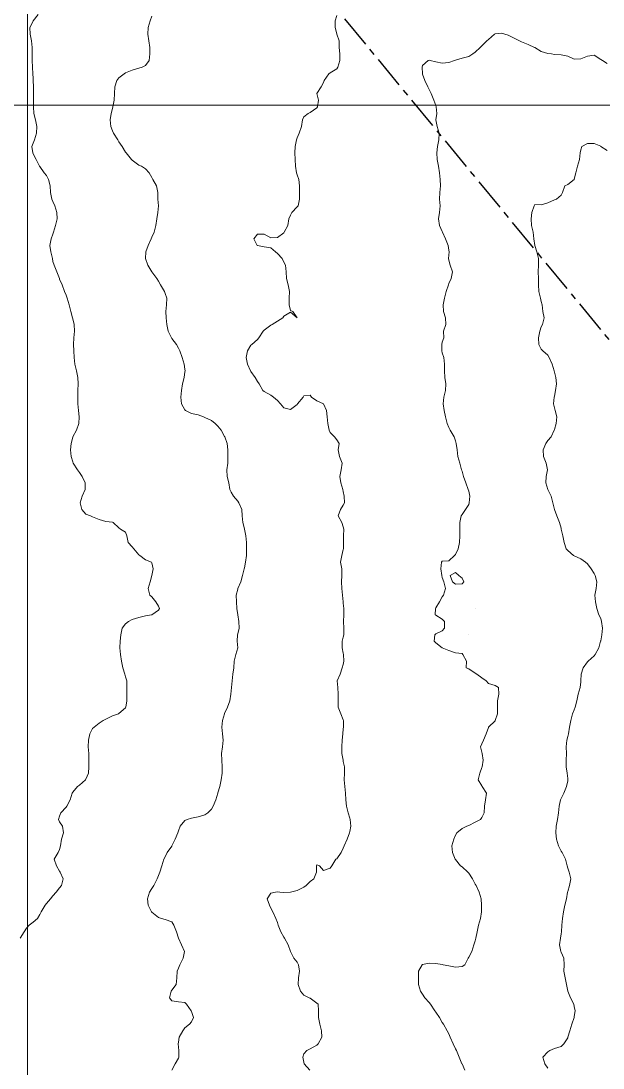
# Model space of a CAD drawing. Header units: centimetres. Extents: x 0 to 642158, y -847 to 649707.
# Drawn here: x 616566.3 to 616610.4, y 621114.4 to 621193.8 of the extents above; entities that cross this region are included whole.
import ezdxf

# ---------------------------------------------------------------- set-up
doc = ezdxf.new("R2010")
doc.units = ezdxf.units.CM
doc.header["$MEASUREMENT"] = 0
doc.linetypes.add('CENTERX2', pattern=[4, 2.5, -0.5, 0.5, -0.5])
doc.layers.add('MEV_grille', color=254, linetype='Continuous', lineweight=9)
doc.layers.add('WAL_topographie 0.5', color=253, linetype='Continuous', lineweight=20)
doc.layers.add('SPW_parcellaire cadastral', color=7, linetype='CENTERX2', lineweight=25, true_color=0xff0542)

# ---------------------------------------------------------------- blocks, each defined once
blk = doc.blocks.new('*U114')
at = {"layer": 'MEV_grille', "transparency": 33554687}
blk.add_lwpolyline([(-1338.461, 0), (1338.461, 0)], dxfattribs=at)
blk = doc.blocks.new('*U115')
at = {"layer": 'MEV_grille', "color": 0, "linetype": 'ByBlock', "lineweight": -2, "transparency": 16777216}
blk.add_blockref('*U114', (0, -1200), dxfattribs=at)
blk = doc.blocks.new('*U112')
at = {"layer": 'MEV_grille', "transparency": 33554687}
blk.add_lwpolyline([(0, 1825.476), (0, -1825.476)], dxfattribs=at)
blk = doc.blocks.new('*U113')
at = {"layer": 'MEV_grille', "color": 0, "linetype": 'ByBlock', "lineweight": -2, "transparency": 16777216}
blk.add_blockref('*U112', (1200, 0), dxfattribs=at)

msp = doc.modelspace()

# ---------------------------------------------------------------- linework, layer by layer
at = {"layer": 'SPW_parcellaire cadastral'}
msp.add_lwpolyline([(616442.43, 621111.761), (616437.847, 621122.116), (616434.615, 621135.251), (616433.853, 621142.999), (616433.853, 621153.54), (616436.012, 621167.382), (616440.584, 621180.591), (616445.44, 621192.074), (616452.269, 621201.165), (616462.301, 621212.722), (616472.461, 621219.326), (616484.653, 621225.422), (616501.164, 621230.248), (616511.959, 621231.01), (616526.056, 621231.01), (616539.01, 621228.978), (616555.139, 621223.263), (616565.001, 621218.53), (616573.467, 621211.757), (616583.204, 621203.184), (616646.44, 621126.439), (616620.686, 621105.289)], dxfattribs=at)
at = {"layer": 'WAL_topographie 0.5'}
for points in [[(616567.617, 621194.25), (616567.261, 621193.75), (616567.25, 621193.725), (616567.006, 621193.25), (616567.031, 621192.75), (616567.118, 621192.25), (616567.177, 621191.75), (616567.183, 621191.25), (616567.176, 621190.75), (616567.2, 621190.25), (616567.235, 621189.75), (616567.25, 621189.417), (616567.257, 621189.25), (616567.264, 621188.75), (616567.264, 621188.25), (616567.27, 621187.75), (616567.269, 621187.25), (616567.3, 621186.75), (616567.423, 621186.25), (616567.539, 621185.75), (616567.5, 621185.25), (616567.346, 621184.75), (616567.25, 621184.5), (616567.156, 621184.25), (616567.218, 621183.75), (616567.25, 621183.683), (616567.474, 621183.25), (616567.738, 621182.75), (616567.75, 621182.734), (616568.085, 621182.25), (616568.25, 621182.051), (616568.421, 621181.75), (616568.545, 621181.25), (616568.552, 621180.75), (616568.655, 621180.25), (616568.75, 621180.076), (616568.894, 621179.75), (616569.053, 621179.25), (616569.055, 621178.75), (616568.939, 621178.25), (616568.795, 621177.75), (616568.75, 621177.597), (616568.61, 621177.25), (616568.521, 621176.75), (616568.597, 621176.25), (616568.711, 621175.75), (616568.75, 621175.533), (616568.838, 621175.25), (616569.032, 621174.75), (616569.235, 621174.25), (616569.25, 621174.197), (616569.435, 621173.75), (616569.628, 621173.25), (616569.75, 621172.969), (616569.835, 621172.75), (616569.975, 621172.25), (616570.095, 621171.75), (616570.238, 621171.25), (616570.25, 621171.194), (616570.35, 621170.75), (616570.381, 621170.25), (616570.321, 621169.75), (616570.306, 621169.25), (616570.342, 621168.75), (616570.367, 621168.25), (616570.407, 621167.75), (616570.529, 621167.25), (616570.639, 621166.75), (616570.653, 621166.25), (616570.634, 621165.75), (616570.623, 621165.25), (616570.637, 621164.75), (616570.682, 621164.25), (616570.725, 621163.75), (616570.703, 621163.25), (616570.528, 621162.75), (616570.263, 621162.25), (616570.25, 621162.206), (616570.136, 621161.75), (616570.089, 621161.25), (616570.131, 621160.75), (616570.25, 621160.341), (616570.282, 621160.25), (616570.616, 621159.75), (616570.75, 621159.533), (616570.964, 621159.25), (616571.19, 621158.75), (616571.181, 621158.25), (616570.97, 621157.75), (616570.811, 621157.25), (616570.944, 621156.75), (616571.25, 621156.383), (616571.603, 621156.25), (616571.75, 621156.19), (616572.25, 621155.982), (616572.75, 621155.841), (616573.25, 621155.788), (616573.312, 621155.75), (616573.75, 621155.361), (616573.861, 621155.25), (616574.25, 621155.016), (616574.343, 621154.75), (616574.45, 621154.25), (616574.75, 621153.897), (616574.864, 621153.75), (616575.25, 621153.314), (616575.328, 621153.25), (616575.75, 621152.929), (616576.219, 621152.75), (616576.25, 621152.708), (616576.354, 621152.25), (616576.25, 621151.75), (616576.25, 621151.75), (616576.116, 621151.25), (616575.968, 621150.75), (616576.101, 621150.25), (616576.25, 621150.116), (616576.533, 621149.75), (616576.75, 621149.412), (616576.824, 621149.25), (616576.75, 621149.101), (616576.25, 621148.761), (616576.204, 621148.75), (616575.75, 621148.675), (616575.25, 621148.562), (616574.75, 621148.407), (616574.468, 621148.25), (616574.25, 621148.069), (616574, 621147.75), (616573.888, 621147.25), (616573.839, 621146.75), (616573.814, 621146.25), (616573.859, 621145.75), (616573.947, 621145.25), (616574.034, 621144.75), (616574.199, 621144.25), (616574.25, 621144.066), (616574.334, 621143.75), (616574.355, 621143.25), (616574.357, 621142.75), (616574.341, 621142.25), (616574.267, 621141.75), (616574.25, 621141.712), (616573.75, 621141.275), (616573.708, 621141.25), (616573.25, 621141.093), (616572.75, 621140.865), (616572.554, 621140.75), (616572.25, 621140.55), (616571.861, 621140.25), (616571.75, 621140.135), (616571.533, 621139.75), (616571.439, 621139.25), (616571.419, 621138.75), (616571.461, 621138.25), (616571.471, 621137.75), (616571.467, 621137.25), (616571.435, 621136.75), (616571.25, 621136.304), (616571.217, 621136.25), (616570.75, 621135.843), (616570.602, 621135.75), (616570.25, 621135.319), (616570.2, 621135.25), (616570.061, 621134.75), (616569.81, 621134.25), (616569.75, 621134.182), (616569.346, 621133.75), (616569.25, 621133.5), (616569.172, 621133.25), (616569.25, 621133.07), (616569.466, 621132.75), (616569.55, 621132.25), (616569.385, 621131.75), (616569.33, 621131.25), (616569.25, 621130.984), (616569.133, 621130.75), (616568.831, 621130.25), (616569.017, 621129.75), (616569.25, 621129.346), (616569.303, 621129.25), (616569.525, 621128.75), (616569.396, 621128.25), (616569.25, 621128.062), (616568.987, 621127.75), (616568.75, 621127.46), (616568.559, 621127.25), (616568.25, 621126.888), (616568.155, 621126.75), (616567.864, 621126.25), (616567.75, 621126.042), (616567.575, 621125.75), (616567.25, 621125.485), (616566.947, 621125.25), (616566.75, 621125.023), (616566.57, 621124.75), (616566.261, 621124.25)], [(616576.25, 621194.114), (616576.11, 621193.75), (616575.955, 621193.25), (616575.945, 621192.75), (616576.024, 621192.25), (616576.083, 621191.75), (616576.078, 621191.25), (616576.041, 621190.75), (616575.75, 621190.371), (616575.515, 621190.25), (616575.25, 621190.167), (616574.75, 621190.015), (616574.25, 621189.816), (616574.146, 621189.75), (616573.75, 621189.448), (616573.586, 621189.25), (616573.431, 621188.75), (616573.414, 621188.25), (616573.389, 621187.75), (616573.293, 621187.25), (616573.25, 621187.119), (616573.159, 621186.75), (616573.076, 621186.25), (616573.137, 621185.75), (616573.25, 621185.439), (616573.335, 621185.25), (616573.653, 621184.75), (616573.75, 621184.59), (616573.992, 621184.25), (616574.25, 621183.803), (616574.283, 621183.75), (616574.712, 621183.25), (616574.75, 621183.212), (616575.25, 621182.825), (616575.456, 621182.75), (616575.75, 621182.55), (616576.038, 621182.25), (616576.25, 621181.883), (616576.324, 621181.75), (616576.603, 621181.25), (616576.696, 621180.75), (616576.706, 621180.25), (616576.736, 621179.75), (616576.703, 621179.25), (616576.629, 621178.75), (616576.547, 621178.25), (616576.405, 621177.75), (616576.25, 621177.375), (616576.196, 621177.25), (616575.95, 621176.75), (616575.781, 621176.25), (616575.761, 621175.75), (616575.933, 621175.25), (616576.25, 621174.75), (616576.25, 621174.75), (616576.612, 621174.25), (616576.75, 621174.026), (616576.901, 621173.75), (616577.198, 621173.25), (616577.25, 621173.114), (616577.369, 621172.75), (616577.354, 621172.25), (616577.295, 621171.75), (616577.319, 621171.25), (616577.373, 621170.75), (616577.473, 621170.25), (616577.726, 621169.75), (616577.75, 621169.7), (616578.103, 621169.25), (616578.25, 621168.95), (616578.35, 621168.75), (616578.544, 621168.25), (616578.679, 621167.75), (616578.75, 621167.361), (616578.762, 621167.25), (616578.75, 621167.159), (616578.686, 621166.75), (616578.561, 621166.25), (616578.485, 621165.75), (616578.433, 621165.25), (616578.5, 621164.75), (616578.75, 621164.301), (616578.804, 621164.25), (616579.25, 621164.014), (616579.75, 621163.923), (616580.162, 621163.75), (616580.25, 621163.717), (616580.75, 621163.482), (616581.029, 621163.25), (616581.25, 621163.049), (616581.482, 621162.75), (616581.75, 621162.268), (616581.761, 621162.25), (616581.955, 621161.75), (616582.005, 621161.25), (616581.997, 621160.75), (616581.99, 621160.25), (616581.919, 621159.75), (616581.956, 621159.25), (616582.079, 621158.75), (616582.153, 621158.25), (616582.25, 621158.056), (616582.429, 621157.75), (616582.75, 621157.364), (616582.839, 621157.25), (616583.064, 621156.75), (616583.073, 621156.25), (616583.127, 621155.75), (616583.25, 621155.281), (616583.26, 621155.25), (616583.359, 621154.75), (616583.411, 621154.25), (616583.425, 621153.75), (616583.414, 621153.25), (616583.345, 621152.75), (616583.25, 621152.327), (616583.231, 621152.25), (616583.12, 621151.75), (616582.98, 621151.25), (616582.761, 621150.75), (616582.75, 621150.708), (616582.64, 621150.25), (616582.65, 621149.75), (616582.689, 621149.25), (616582.75, 621148.75), (616582.75, 621148.75), (616582.824, 621148.25), (616582.847, 621147.75), (616582.75, 621147.322), (616582.737, 621147.25), (616582.716, 621146.75), (616582.75, 621146.25), (616582.75, 621146.25), (616582.75, 621146.25), (616582.607, 621145.75), (616582.477, 621145.25), (616582.443, 621144.75), (616582.388, 621144.25), (616582.328, 621143.75), (616582.271, 621143.25), (616582.25, 621143), (616582.222, 621142.75), (616582.148, 621142.25), (616581.973, 621141.75), (616581.75, 621141.282), (616581.736, 621141.25), (616581.592, 621140.75), (616581.556, 621140.25), (616581.592, 621139.75), (616581.636, 621139.25), (616581.595, 621138.75), (616581.527, 621138.25), (616581.542, 621137.75), (616581.577, 621137.25), (616581.559, 621136.75), (616581.496, 621136.25), (616581.389, 621135.75), (616581.25, 621135.281), (616581.242, 621135.25), (616581.102, 621134.75), (616580.888, 621134.25), (616580.75, 621134.039), (616580.482, 621133.75), (616580.25, 621133.597), (616579.75, 621133.442), (616579.25, 621133.361), (616578.917, 621133.25), (616578.75, 621133.167), (616578.393, 621132.75), (616578.25, 621132.397), (616578.205, 621132.25), (616578.004, 621131.75), (616577.764, 621131.25), (616577.75, 621131.223), (616577.413, 621130.75), (616577.25, 621130.435), (616577.162, 621130.25), (616577, 621129.75), (616576.838, 621129.25), (616576.75, 621129.012), (616576.654, 621128.75), (616576.397, 621128.25), (616576.25, 621128.023), (616576.066, 621127.75), (616575.906, 621127.25), (616575.96, 621126.75), (616576.213, 621126.25), (616576.25, 621126.219), (616576.75, 621125.819), (616576.977, 621125.75), (616577.25, 621125.671), (616577.75, 621125.5), (616577.917, 621125.25), (616578.097, 621124.75), (616578.25, 621124.25), (616578.25, 621124.25), (616578.489, 621123.75), (616578.721, 621123.25), (616578.625, 621122.75), (616578.359, 621122.25), (616578.25, 621122), (616578.158, 621121.75), (616578.128, 621121.25), (616578.092, 621120.75), (616577.75, 621120.317), (616577.71, 621120.25), (616577.575, 621119.75), (616577.75, 621119.509), (616578.25, 621119.433), (616578.75, 621119.38), (616578.865, 621119.25), (616579.224, 621118.75), (616579.25, 621118.694), (616579.41, 621118.25), (616579.25, 621117.917), (616579.107, 621117.75), (616578.75, 621117.472), (616578.59, 621117.25), (616578.322, 621116.75), (616578.25, 621116.375), (616578.231, 621116.25), (616578.25, 621116), (616578.274, 621115.75), (616578.283, 621115.25), (616578.25, 621115.179), (616578.019, 621114.75), (616577.75, 621114.25)], [(616590.25, 621194.173), (616590.122, 621193.75), (616590.125, 621193.25), (616590.25, 621192.783), (616590.261, 621192.75), (616590.423, 621192.25), (616590.442, 621191.75), (616590.477, 621191.25), (616590.474, 621190.75), (616590.325, 621190.25), (616590.25, 621190.115), (616589.75, 621189.811), (616589.645, 621189.75), (616589.31, 621189.25), (616589.25, 621189.1), (616589.075, 621188.75), (616588.75, 621188.25), (616588.879, 621187.75), (616588.787, 621187.25), (616588.75, 621187.182), (616588.25, 621186.815), (616588.083, 621186.75), (616587.75, 621186.5), (616587.667, 621186.25), (616587.58, 621185.75), (616587.394, 621185.25), (616587.25, 621184.893), (616587.192, 621184.75), (616587.09, 621184.25), (616587.07, 621183.75), (616587.102, 621183.25), (616587.123, 621182.75), (616587.2, 621182.25), (616587.25, 621182.096), (616587.382, 621181.75), (616587.431, 621181.25), (616587.422, 621180.75), (616587.441, 621180.25), (616587.321, 621179.75), (616587.25, 621179.664), (616586.85, 621179.25), (616586.75, 621179.05), (616586.621, 621178.75), (616586.536, 621178.25), (616586.279, 621177.75), (616586.25, 621177.691), (616585.75, 621177.346), (616585.25, 621177.328), (616584.75, 621177.588), (616584.25, 621177.595), (616583.96, 621177.25), (616584.225, 621176.75), (616584.25, 621176.732), (616584.75, 621176.632), (616585.25, 621176.554), (616585.618, 621176.25), (616585.75, 621176.141), (616586.125, 621175.75), (616586.25, 621175.477), (616586.363, 621175.25), (616586.423, 621174.75), (616586.457, 621174.25), (616586.578, 621173.75), (616586.682, 621173.25), (616586.65, 621172.75), (616586.637, 621172.25), (616586.75, 621171.812), (616586.917, 621171.75), (616587.25, 621171.25), (616587.25, 621171.25), (616587.25, 621171.25), (616587.25, 621171.25), (616586.75, 621171.688), (616586.25, 621171.375), (616586.167, 621171.25), (616585.75, 621170.995), (616585.35, 621170.75), (616585.25, 621170.702), (616584.75, 621170.329), (616584.675, 621170.25), (616584.355, 621169.75), (616584.25, 621169.614), (616583.821, 621169.25), (616583.75, 621169.193), (616583.478, 621168.75), (616583.382, 621168.25), (616583.492, 621167.75), (616583.715, 621167.25), (616583.75, 621167.196), (616584.073, 621166.75), (616584.25, 621166.44), (616584.362, 621166.25), (616584.655, 621165.75), (616584.75, 621165.67), (616585.25, 621165.405), (616585.459, 621165.25), (616585.75, 621164.995), (616585.995, 621164.75), (616586.25, 621164.429), (616586.75, 621164.309), (616587.25, 621164.698), (616587.29, 621164.75), (616587.708, 621165.25), (616587.75, 621165.357), (616588.25, 621165.406), (616588.346, 621165.25), (616588.75, 621164.981), (616589.25, 621164.75), (616589.25, 621164.75), (616589.486, 621164.25), (616589.536, 621163.75), (616589.567, 621163.25), (616589.668, 621162.75), (616589.75, 621162.567), (616590.089, 621162.25), (616590.25, 621162.025), (616590.446, 621161.75), (616590.366, 621161.25), (616590.458, 621160.75), (616590.652, 621160.25), (616590.598, 621159.75), (616590.485, 621159.25), (616590.573, 621158.75), (616590.725, 621158.25), (616590.75, 621158.114), (616590.817, 621157.75), (616590.827, 621157.25), (616590.75, 621157.06), (616590.54, 621156.75), (616590.359, 621156.25), (616590.637, 621155.75), (616590.75, 621155.428), (616590.783, 621155.25), (616590.771, 621154.75), (616590.759, 621154.25), (616590.76, 621153.75), (616590.75, 621153.7), (616590.628, 621153.25), (616590.539, 621152.75), (616590.625, 621152.25), (616590.639, 621151.75), (616590.612, 621151.25), (616590.64, 621150.75), (616590.679, 621150.25), (616590.74, 621149.75), (616590.75, 621149.65), (616590.783, 621149.25), (616590.784, 621148.75), (616590.76, 621148.25), (616590.792, 621147.75), (616590.788, 621147.25), (616590.75, 621147.068), (616590.674, 621146.75), (616590.663, 621146.25), (616590.75, 621145.841), (616590.769, 621145.75), (616590.793, 621145.25), (616590.75, 621145), (616590.667, 621144.75), (616590.523, 621144.25), (616590.296, 621143.75), (616590.325, 621143.25), (616590.367, 621142.75), (616590.35, 621142.25), (616590.363, 621141.75), (616590.556, 621141.25), (616590.75, 621140.813), (616590.763, 621140.75), (616590.763, 621140.25), (616590.75, 621140.125), (616590.705, 621139.75), (616590.669, 621139.25), (616590.631, 621138.75), (616590.641, 621138.25), (616590.727, 621137.75), (616590.75, 621137.639), (616590.83, 621137.25), (616590.83, 621136.75), (616590.807, 621136.25), (616590.854, 621135.75), (616590.913, 621135.25), (616590.931, 621134.75), (616590.983, 621134.25), (616591.129, 621133.75), (616591.25, 621133.361), (616591.278, 621133.25), (616591.324, 621132.75), (616591.25, 621132.333), (616591.229, 621132.25), (616591.038, 621131.75), (616590.817, 621131.25), (616590.75, 621131.068), (616590.598, 621130.75), (616590.25, 621130.279), (616590.178, 621130.25), (616589.875, 621129.75), (616589.75, 621129.562), (616589.25, 621129.375), (616588.95, 621129.75), (616588.75, 621129.809), (616588.729, 621129.75), (616588.724, 621129.25), (616588.521, 621128.75), (616588.25, 621128.564), (616587.944, 621128.25), (616587.75, 621128.118), (616587.25, 621127.861), (616586.75, 621127.75), (616586.75, 621127.75), (616586.25, 621127.725), (616585.95, 621127.75), (616585.75, 621127.765), (616585.607, 621127.75), (616585.25, 621127.664), (616584.989, 621127.25), (616585.145, 621126.75), (616585.25, 621126.543), (616585.407, 621126.25), (616585.63, 621125.75), (616585.75, 621125.44), (616585.813, 621125.25), (616586.016, 621124.75), (616586.25, 621124.324), (616586.297, 621124.25), (616586.561, 621123.75), (616586.75, 621123.25), (616586.75, 621123.25), (616586.993, 621122.75), (616587.25, 621122.45), (616587.347, 621122.25), (616587.428, 621121.75), (616587.346, 621121.25), (616587.322, 621120.75), (616587.496, 621120.25), (616587.75, 621119.939), (616588.167, 621119.75), (616588.25, 621119.705), (616588.75, 621119.343), (616588.841, 621119.25), (616588.878, 621118.75), (616588.863, 621118.25), (616588.958, 621117.75), (616589.107, 621117.25), (616589.115, 621116.75), (616588.843, 621116.25), (616588.75, 621116.164), (616588.25, 621115.885), (616587.981, 621115.75), (616587.75, 621115.5), (616587.683, 621115.25), (616587.75, 621114.875), (616587.779, 621114.75), (616588.219, 621114.25)], [(616610.75, 621190.53), (616610.383, 621190.75), (616610.25, 621190.827), (616609.75, 621191.15), (616609.25, 621191.074), (616608.75, 621190.88), (616608.25, 621190.868), (616607.75, 621191.083), (616607.25, 621191.188), (616606.75, 621191.221), (616606.528, 621191.25), (616606.25, 621191.291), (616605.75, 621191.442), (616605.25, 621191.742), (616605.234, 621191.75), (616604.75, 621191.962), (616604.25, 621192.164), (616604.096, 621192.25), (616603.75, 621192.421), (616603.25, 621192.664), (616602.991, 621192.75), (616602.75, 621192.836), (616602.25, 621192.774), (616602.198, 621192.75), (616601.75, 621192.356), (616601.633, 621192.25), (616601.25, 621191.867), (616601.12, 621191.75), (616600.75, 621191.393), (616600.56, 621191.25), (616600.25, 621191.053), (616599.75, 621190.945), (616599.25, 621190.783), (616599.171, 621190.75), (616598.75, 621190.612), (616598.25, 621190.557), (616597.75, 621190.646), (616597.333, 621190.75), (616597.25, 621190.77), (616597.183, 621190.75), (616596.75, 621190.368), (616596.725, 621190.25), (616596.74, 621189.75), (616596.75, 621189.721), (616596.931, 621189.25), (616597.154, 621188.75), (616597.25, 621188.558), (616597.395, 621188.25), (616597.604, 621187.75), (616597.75, 621187.35), (616597.785, 621187.25), (616597.839, 621186.75), (616597.75, 621186.25), (616597.868, 621185.75), (616598.011, 621185.25), (616597.988, 621184.75), (616597.896, 621184.25), (616597.828, 621183.75), (616597.853, 621183.25), (616597.962, 621182.75), (616598.041, 621182.25), (616598.09, 621181.75), (616598.119, 621181.25), (616598.063, 621180.75), (616598.033, 621180.25), (616598.096, 621179.75), (616598.05, 621179.25), (616597.954, 621178.75), (616598.042, 621178.25), (616598.25, 621177.792), (616598.274, 621177.75), (616598.49, 621177.25), (616598.688, 621176.75), (616598.75, 621176.375), (616598.777, 621176.25), (616598.75, 621176), (616598.727, 621175.75), (616598.75, 621175.639), (616598.842, 621175.25), (616599.013, 621174.75), (616598.934, 621174.25), (616598.75, 621173.861), (616598.712, 621173.75), (616598.554, 621173.25), (616598.411, 621172.75), (616598.321, 621172.25), (616598.335, 621171.75), (616598.489, 621171.25), (616598.518, 621170.75), (616598.341, 621170.25), (616598.355, 621169.75), (616598.25, 621169.417), (616598.208, 621169.25), (616598.205, 621168.75), (616598.25, 621168.614), (616598.375, 621168.25), (616598.425, 621167.75), (616598.413, 621167.25), (616598.454, 621166.75), (616598.515, 621166.25), (616598.483, 621165.75), (616598.361, 621165.25), (616598.327, 621164.75), (616598.391, 621164.25), (616598.48, 621163.75), (616598.609, 621163.25), (616598.75, 621162.956), (616598.858, 621162.75), (616599.152, 621162.25), (616599.25, 621161.945), (616599.307, 621161.75), (616599.365, 621161.25), (616599.436, 621160.75), (616599.574, 621160.25), (616599.713, 621159.75), (616599.75, 621159.65), (616599.85, 621159.25), (616600.032, 621158.75), (616600.21, 621158.25), (616600.25, 621158.125), (616600.337, 621157.75), (616600.297, 621157.25), (616600.25, 621157.125), (616600, 621156.75), (616599.75, 621156.355), (616599.676, 621156.25), (616599.583, 621155.75), (616599.57, 621155.25), (616599.568, 621154.75), (616599.546, 621154.25), (616599.45, 621153.75), (616599.25, 621153.333), (616599.183, 621153.25), (616598.75, 621152.844), (616598.25, 621152.833), (616598.179, 621152.75), (616598.135, 621152.25), (616598.204, 621151.75), (616598.25, 621151.583), (616598.375, 621151.25), (616598.5, 621150.75), (616598.333, 621150.25), (616598.25, 621150.125), (616598.036, 621149.75), (616597.75, 621149.288), (616597.728, 621149.25), (616597.704, 621148.75), (616597.75, 621148.722), (616598.25, 621148.438), (616598.417, 621148.25), (616598.417, 621147.75), (616598.25, 621147.542), (616597.75, 621147.306), (616597.687, 621147.25), (616597.646, 621146.75), (616597.75, 621146.625), (616598.25, 621146.25), (616598.25, 621146.25), (616598.75, 621146.05), (616599.25, 621145.875), (616599.75, 621145.821), (616599.809, 621145.75), (616600.091, 621145.25), (616600.07, 621144.75), (616600.25, 621144.658), (616600.75, 621144.338), (616600.856, 621144.25), (616601.25, 621143.973), (616601.578, 621143.75), (616601.75, 621143.554), (616602.25, 621143.403), (616602.512, 621143.25), (616602.546, 621142.75), (616602.423, 621142.25), (616602.439, 621141.75), (616602.43, 621141.25), (616602.261, 621140.75), (616602.25, 621140.738), (616601.762, 621140.25), (616601.75, 621140.227), (616601.581, 621139.75), (616601.361, 621139.25), (616601.25, 621138.983), (616601.144, 621138.75), (616601.25, 621138.361), (616601.274, 621138.25), (616601.348, 621137.75), (616601.276, 621137.25), (616601.25, 621137.187), (616601.094, 621136.75), (616600.958, 621136.25), (616601.25, 621135.794), (616601.283, 621135.75), (616601.607, 621135.25), (616601.53, 621134.75), (616601.45, 621134.25), (616601.419, 621133.75), (616601.25, 621133.406), (616601.136, 621133.25), (616600.75, 621133.05), (616600.25, 621132.806), (616600.105, 621132.75), (616599.75, 621132.56), (616599.359, 621132.25), (616599.25, 621132.065), (616599.121, 621131.75), (616598.971, 621131.25), (616599.019, 621130.75), (616599.229, 621130.25), (616599.25, 621130.217), (616599.639, 621129.75), (616599.75, 621129.667), (616600.18, 621129.25), (616600.25, 621129.179), (616600.549, 621128.75), (616600.75, 621128.36), (616600.808, 621128.25), (616601.035, 621127.75), (616601.184, 621127.25), (616601.226, 621126.75), (616601.225, 621126.25), (616601.139, 621125.75), (616600.994, 621125.25), (616600.894, 621124.75), (616600.79, 621124.25), (616600.75, 621124.06), (616600.648, 621123.75), (616600.478, 621123.25), (616600.25, 621122.812), (616600.221, 621122.75), (616599.953, 621122.25), (616599.75, 621122.111), (616599.25, 621122.075), (616598.75, 621122.156), (616598.318, 621122.25), (616598.25, 621122.263), (616597.75, 621122.35), (616597.25, 621122.377), (616596.75, 621122.261), (616596.733, 621122.25), (616596.45, 621121.75), (616596.454, 621121.25), (616596.454, 621120.75), (616596.598, 621120.25), (616596.75, 621120.027), (616596.928, 621119.75), (616597.25, 621119.383), (616597.346, 621119.25), (616597.696, 621118.75), (616597.75, 621118.663), (616598.029, 621118.25), (616598.25, 621117.872), (616598.333, 621117.75), (616598.627, 621117.25), (616598.75, 621117), (616598.846, 621116.75), (616599.081, 621116.25), (616599.25, 621115.867), (616599.316, 621115.75), (616599.524, 621115.25), (616599.741, 621114.75), (616599.75, 621114.73), (616599.964, 621114.25)], [(616610.75, 621183.934), (616610.266, 621184.25), (616610.25, 621184.261), (616609.75, 621184.456), (616609.25, 621184.475), (616608.824, 621184.25), (616608.75, 621184), (616608.708, 621183.75), (616608.637, 621183.25), (616608.504, 621182.75), (616608.379, 621182.25), (616608.25, 621181.776), (616608.231, 621181.75), (616607.75, 621181.368), (616607.528, 621181.25), (616607.356, 621180.75), (616607.25, 621180.544), (616606.893, 621180.25), (616606.75, 621180.196), (616606.25, 621179.984), (616605.75, 621179.824), (616605.25, 621179.844), (616605.203, 621179.75), (616605.044, 621179.25), (616604.982, 621178.75), (616605.02, 621178.25), (616605.143, 621177.75), (616605.192, 621177.25), (616605.25, 621176.75), (616605.25, 621176.75), (616605.411, 621176.25), (616605.546, 621175.75), (616605.544, 621175.25), (616605.516, 621174.75), (616605.544, 621174.25), (616605.529, 621173.75), (616605.565, 621173.25), (616605.697, 621172.75), (616605.75, 621172.5), (616605.806, 621172.25), (616605.873, 621171.75), (616605.959, 621171.25), (616605.843, 621170.75), (616605.75, 621170.576), (616605.633, 621170.25), (616605.546, 621169.75), (616605.566, 621169.25), (616605.75, 621168.875), (616605.87, 621168.75), (616606.25, 621168.422), (616606.336, 621168.25), (616606.567, 621167.75), (616606.724, 621167.25), (616606.75, 621167.132), (616606.843, 621166.75), (616606.9, 621166.25), (616606.836, 621165.75), (616606.75, 621165.333), (616606.736, 621165.25), (616606.683, 621164.75), (616606.75, 621164.442), (616606.799, 621164.25), (616606.922, 621163.75), (616606.867, 621163.25), (616606.75, 621162.809), (616606.73, 621162.75), (616606.488, 621162.25), (616606.25, 621161.956), (616606.091, 621161.75), (616605.887, 621161.25), (616605.91, 621160.75), (616606.114, 621160.25), (616606.219, 621159.75), (616606.13, 621159.25), (616606.086, 621158.75), (616606.25, 621158.25), (616606.25, 621158.25), (616606.495, 621157.75), (616606.617, 621157.25), (616606.75, 621156.75), (616606.75, 621156.75), (616606.934, 621156.25), (616607.13, 621155.75), (616607.25, 621155.321), (616607.269, 621155.25), (616607.383, 621154.75), (616607.472, 621154.25), (616607.642, 621153.75), (616607.75, 621153.638), (616608.191, 621153.25), (616608.25, 621153.221), (616608.75, 621153), (616609.095, 621152.75), (616609.25, 621152.629), (616609.531, 621152.25), (616609.75, 621151.896), (616609.829, 621151.75), (616609.966, 621151.25), (616609.915, 621150.75), (616609.812, 621150.25), (616609.848, 621149.75), (616609.951, 621149.25), (616610.118, 621148.75), (616610.25, 621148.491), (616610.324, 621148.25), (616610.398, 621147.75), (616610.337, 621147.25), (616610.25, 621146.786), (616610.241, 621146.75), (616610.113, 621146.25), (616609.839, 621145.75), (616609.75, 621145.655), (616609.314, 621145.25), (616609.25, 621145.194), (616608.933, 621144.75), (616608.766, 621144.25), (616608.757, 621143.75), (616608.75, 621143.688), (616608.694, 621143.25), (616608.555, 621142.75), (616608.439, 621142.25), (616608.312, 621141.75), (616608.25, 621141.568), (616608.125, 621141.25), (616607.995, 621140.75), (616607.883, 621140.25), (616607.816, 621139.75), (616607.75, 621139.528), (616607.685, 621139.25), (616607.645, 621138.75), (616607.671, 621138.25), (616607.643, 621137.75), (616607.63, 621137.25), (616607.71, 621136.75), (616607.75, 621136.365), (616607.765, 621136.25), (616607.75, 621136.182), (616607.67, 621135.75), (616607.453, 621135.25), (616607.25, 621134.84), (616607.213, 621134.75), (616607.116, 621134.25), (616607.062, 621133.75), (616606.972, 621133.25), (616606.875, 621132.75), (616606.851, 621132.25), (616606.908, 621131.75), (616607.05, 621131.25), (616607.25, 621130.861), (616607.333, 621130.75), (616607.593, 621130.25), (616607.713, 621129.75), (616607.75, 621129.568), (616607.856, 621129.25), (616607.991, 621128.75), (616607.899, 621128.25), (616607.75, 621127.792), (616607.742, 621127.75), (616607.65, 621127.25), (616607.545, 621126.75), (616607.44, 621126.25), (616607.367, 621125.75), (616607.309, 621125.25), (616607.276, 621124.75), (616607.25, 621124.583), (616607.194, 621124.25), (616607.125, 621123.75), (616607.232, 621123.25), (616607.25, 621123.204), (616607.463, 621122.75), (616607.489, 621122.25), (616607.458, 621121.75), (616607.56, 621121.25), (616607.664, 621120.75), (616607.75, 621120.25), (616607.75, 621120.25), (616607.961, 621119.75), (616608.21, 621119.25), (616608.25, 621119.083), (616608.319, 621118.75), (616608.25, 621118.333), (616608.23, 621118.25), (616608.061, 621117.75), (616607.906, 621117.25), (616607.769, 621116.75), (616607.75, 621116.71), (616607.47, 621116.25), (616607.25, 621116.062), (616606.75, 621115.894), (616606.408, 621115.75), (616606.25, 621115.659), (616605.875, 621115.25), (616606.022, 621114.75), (616606.25, 621114.417)], [(616599.882, 621151.25), (616599.75, 621151.094), (616599.25, 621151.071), (616599.022, 621151.25), (616598.85, 621151.75), (616599.25, 621151.972), (616599.5, 621151.75), (616599.75, 621151.528), (616599.882, 621151.25)], [(616600.75, 621149.25), (616600.75, 621149.25), (616600.75, 621149.25), (616600.75, 621149.25), (616600.75, 621149.25)], [(616600.25, 621147.25), (616600.25, 621147.25), (616600.25, 621147.25), (616600.25, 621147.25), (616600.25, 621147.25)]]:
    msp.add_lwpolyline(points, dxfattribs=at)

# ---------------------------------------------------------------- block references
at = {"layer": 'MEV_grille', "transparency": 33554687}
for name, p in [('*U113', (615366.814, 620593.644)), ('*U115', (616669.481, 622387.381))]:
    msp.add_blockref(name, p, dxfattribs=at)

doc.saveas('drawing.dxf')
